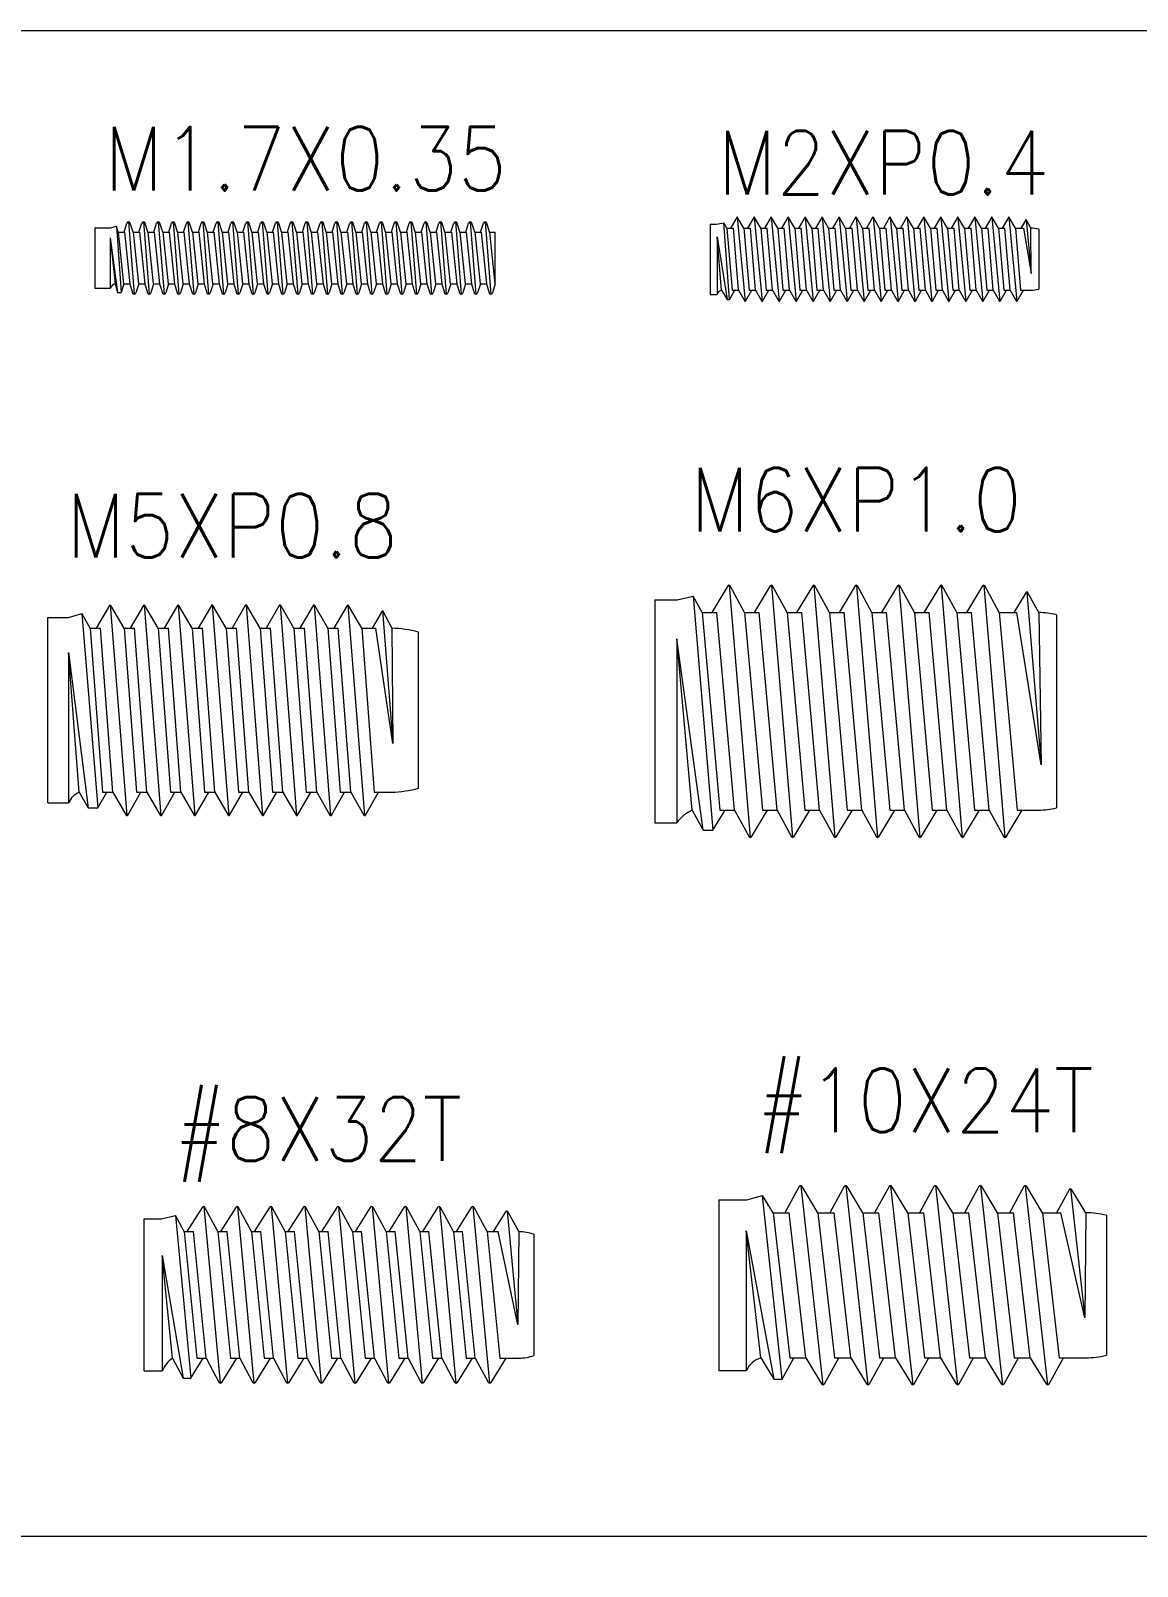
# Model space of a CAD drawing. Header units: millimetres. Extents: x 1190 to 1493, y 468 to 700.
# Drawn here: x 1204.29 to 1230.36, y 582.76 to 618.94 of the extents above; entities that cross this region are included whole.
import ezdxf

# ---------------------------------------------------------------- set-up
doc = ezdxf.new("R2010")
doc.units = ezdxf.units.MM
doc.styles.add('数字', font='txt.shx', dxfattribs={"width": 0.9, "height": 3, "bigfont": 'gbcbig.shx'})

msp = doc.modelspace()

# ---------------------------------------------------------------- linework, layer by layer
at = {"lineweight": 5}
for p, q in [((1205.801, 614.295), (1206.172, 614.295)), ((1205.801, 614.295), (1205.801, 612.875)), ((1206.172, 614.295), (1206.308, 614.336)), ((1206.351, 614.195), (1206.308, 614.336)), ((1206.308, 614.336), (1206.425, 612.776)), ((1206.491, 614.195), (1206.557, 614.409)), ((1206.596, 614.435), (1206.731, 612.735)), ((1206.701, 614.195), (1206.635, 614.409)), ((1206.841, 614.195), (1206.907, 614.409)), ((1206.946, 614.435), (1207.081, 612.735)), ((1207.051, 614.195), (1206.985, 614.409)), ((1207.191, 614.195), (1207.257, 614.409)), ((1207.296, 614.435), (1207.431, 612.735)), ((1207.401, 614.195), (1207.335, 614.409)), ((1207.541, 614.195), (1207.607, 614.409)), ((1207.646, 614.435), (1207.781, 612.735)), ((1207.751, 614.195), (1207.685, 614.409)), ((1207.891, 614.195), (1207.957, 614.409)), ((1207.996, 614.435), (1208.131, 612.735)), ((1208.101, 614.195), (1208.035, 614.409)), ((1208.241, 614.195), (1208.307, 614.409)), ((1208.346, 614.435), (1208.481, 612.735)), ((1208.451, 614.195), (1208.385, 614.409)), ((1208.591, 614.195), (1208.657, 614.409)), ((1208.696, 614.435), (1208.831, 612.735)), ((1208.801, 614.195), (1208.735, 614.409)), ((1208.941, 614.195), (1209.007, 614.409)), ((1209.046, 614.435), (1209.181, 612.735)), ((1209.151, 614.195), (1209.085, 614.409)), ((1209.291, 614.195), (1209.357, 614.409)), ((1209.396, 614.435), (1209.531, 612.735)), ((1209.501, 614.195), (1209.435, 614.409)), ((1209.641, 614.195), (1209.707, 614.409)), ((1209.746, 614.435), (1209.881, 612.735)), ((1209.851, 614.195), (1209.785, 614.409)), ((1209.991, 614.195), (1210.057, 614.409)), ((1210.096, 614.435), (1210.231, 612.735)), ((1210.201, 614.195), (1210.135, 614.409)), ((1210.341, 614.195), (1210.407, 614.409)), ((1210.446, 614.435), (1210.581, 612.735)), ((1210.551, 614.195), (1210.485, 614.409)), ((1210.691, 614.195), (1210.757, 614.409)), ((1210.796, 614.435), (1210.931, 612.735)), ((1210.901, 614.195), (1210.835, 614.409)), ((1211.041, 614.195), (1211.107, 614.409)), ((1211.146, 614.435), (1211.281, 612.735)), ((1211.251, 614.195), (1211.185, 614.409)), ((1211.391, 614.195), (1211.457, 614.409)), ((1211.496, 614.435), (1211.631, 612.735)), ((1211.601, 614.195), (1211.535, 614.409)), ((1211.741, 614.195), (1211.807, 614.409)), ((1211.846, 614.435), (1211.981, 612.735)), ((1211.951, 614.195), (1211.885, 614.409)), ((1212.091, 614.195), (1212.157, 614.409)), ((1212.196, 614.435), (1212.331, 612.735)), ((1212.301, 614.195), (1212.235, 614.409)), ((1212.441, 614.195), (1212.507, 614.409)), ((1212.546, 614.435), (1212.681, 612.735)), ((1212.651, 614.195), (1212.585, 614.409)), ((1212.791, 614.195), (1212.857, 614.409)), ((1212.896, 614.435), (1213.031, 612.735)), ((1213.001, 614.195), (1212.935, 614.409)), ((1213.141, 614.195), (1213.207, 614.409)), ((1213.246, 614.435), (1213.381, 612.735)), ((1213.351, 614.195), (1213.285, 614.409)), ((1213.491, 614.195), (1213.557, 614.409)), ((1213.596, 614.435), (1213.731, 612.735)), ((1213.701, 614.195), (1213.635, 614.409)), ((1213.841, 614.195), (1213.907, 614.409)), ((1213.946, 614.435), (1214.081, 612.735)), ((1214.051, 614.195), (1213.985, 614.409)), ((1214.191, 614.195), (1214.257, 614.409)), ((1214.296, 614.435), (1214.431, 612.735)), ((1214.401, 614.195), (1214.335, 614.409)), ((1214.541, 614.195), (1214.607, 614.409)), ((1214.646, 614.435), (1214.781, 612.735)), ((1214.751, 614.195), (1214.685, 614.409)), ((1214.891, 614.195), (1214.957, 614.409)), ((1214.996, 614.435), (1215.131, 612.735)), ((1215.101, 614.195), (1215.035, 614.409)), ((1206.165, 614.062), (1206.277, 612.975)), ((1206.165, 614.062), (1206.165, 612.875)), ((1206.165, 614.062), (1206.338, 612.776)), ((1206.351, 614.195), (1206.501, 614.195)), ((1206.351, 614.195), (1206.477, 612.975)), ((1206.501, 614.195), (1206.627, 612.975)), ((1206.701, 614.195), (1206.851, 614.195)), ((1206.701, 614.195), (1206.827, 612.975)), ((1206.851, 614.195), (1206.977, 612.975)), ((1207.051, 614.195), (1207.201, 614.195)), ((1207.051, 614.195), (1207.177, 612.975)), ((1207.201, 614.195), (1207.327, 612.975)), ((1207.401, 614.195), (1207.551, 614.195)), ((1207.401, 614.195), (1207.527, 612.975)), ((1207.551, 614.195), (1207.677, 612.975)), ((1207.751, 614.195), (1207.877, 612.975)), ((1207.751, 614.195), (1207.901, 614.195)), ((1207.901, 614.195), (1208.027, 612.975)), ((1208.101, 614.195), (1208.251, 614.195)), ((1208.101, 614.195), (1208.227, 612.975)), ((1208.251, 614.195), (1208.377, 612.975)), ((1208.451, 614.195), (1208.601, 614.195)), ((1208.451, 614.195), (1208.577, 612.975)), ((1208.601, 614.195), (1208.727, 612.975)), ((1208.801, 614.195), (1208.951, 614.195)), ((1208.801, 614.195), (1208.927, 612.975)), ((1208.951, 614.195), (1209.077, 612.975)), ((1209.151, 614.195), (1209.277, 612.975)), ((1209.151, 614.195), (1209.301, 614.195)), ((1209.301, 614.195), (1209.427, 612.975)), ((1209.501, 614.195), (1209.651, 614.195)), ((1209.501, 614.195), (1209.627, 612.975)), ((1209.651, 614.195), (1209.777, 612.975)), ((1209.851, 614.195), (1210.001, 614.195)), ((1209.851, 614.195), (1209.977, 612.975)), ((1210.001, 614.195), (1210.127, 612.975)), ((1210.201, 614.195), (1210.351, 614.195)), ((1210.201, 614.195), (1210.327, 612.975)), ((1210.351, 614.195), (1210.477, 612.975)), ((1210.551, 614.195), (1210.677, 612.975)), ((1210.551, 614.195), (1210.701, 614.195)), ((1210.701, 614.195), (1210.827, 612.975)), ((1210.901, 614.195), (1211.051, 614.195)), ((1210.901, 614.195), (1211.027, 612.975)), ((1211.051, 614.195), (1211.177, 612.975)), ((1211.251, 614.195), (1211.401, 614.195)), ((1211.251, 614.195), (1211.377, 612.975)), ((1211.401, 614.195), (1211.527, 612.975)), ((1211.601, 614.195), (1211.751, 614.195)), ((1211.601, 614.195), (1211.727, 612.975)), ((1211.751, 614.195), (1211.877, 612.975)), ((1211.951, 614.195), (1212.077, 612.975)), ((1211.951, 614.195), (1212.101, 614.195)), ((1212.101, 614.195), (1212.227, 612.975)), ((1212.301, 614.195), (1212.451, 614.195)), ((1212.301, 614.195), (1212.427, 612.975)), ((1212.451, 614.195), (1212.577, 612.975)), ((1212.651, 614.195), (1212.801, 614.195)), ((1212.651, 614.195), (1212.777, 612.975)), ((1212.801, 614.195), (1212.927, 612.975)), ((1213.001, 614.195), (1213.151, 614.195)), ((1213.001, 614.195), (1213.127, 612.975)), ((1213.151, 614.195), (1213.277, 612.975)), ((1213.351, 614.195), (1213.477, 612.975)), ((1213.351, 614.195), (1213.501, 614.195)), ((1213.501, 614.195), (1213.627, 612.975)), ((1213.701, 614.195), (1213.851, 614.195)), ((1213.701, 614.195), (1213.827, 612.975)), ((1213.851, 614.195), (1213.977, 612.975)), ((1214.051, 614.195), (1214.201, 614.195)), ((1214.051, 614.195), (1214.177, 612.975)), ((1214.201, 614.195), (1214.327, 612.975)), ((1214.401, 614.195), (1214.551, 614.195)), ((1214.401, 614.195), (1214.527, 612.975)), ((1214.551, 614.195), (1214.677, 612.975)), ((1214.751, 614.195), (1214.877, 612.975)), ((1214.751, 614.195), (1214.901, 614.195)), ((1214.901, 614.195), (1215.027, 612.975)), ((1215.101, 614.195), (1215.236, 614.195)), ((1215.101, 614.195), (1215.227, 612.975)), ((1205.801, 612.875), (1206.165, 612.875)), ((1206.277, 612.975), (1206.338, 612.776)), ((1206.486, 612.975), (1206.425, 612.776)), ((1206.477, 612.975), (1206.627, 612.975)), ((1206.627, 612.975), (1206.692, 612.761)), ((1206.836, 612.975), (1206.77, 612.761)), ((1206.827, 612.975), (1206.977, 612.975)), ((1206.977, 612.975), (1207.042, 612.761)), ((1207.186, 612.975), (1207.12, 612.761)), ((1207.177, 612.975), (1207.327, 612.975)), ((1207.327, 612.975), (1207.392, 612.761)), ((1207.536, 612.975), (1207.47, 612.761)), ((1207.527, 612.975), (1207.677, 612.975)), ((1207.677, 612.975), (1207.742, 612.761)), ((1207.886, 612.975), (1207.82, 612.761)), ((1207.877, 612.975), (1208.027, 612.975)), ((1208.027, 612.975), (1208.092, 612.761)), ((1208.236, 612.975), (1208.17, 612.761)), ((1208.227, 612.975), (1208.377, 612.975)), ((1208.377, 612.975), (1208.442, 612.761)), ((1208.586, 612.975), (1208.52, 612.761)), ((1208.577, 612.975), (1208.727, 612.975)), ((1208.727, 612.975), (1208.792, 612.761)), ((1208.936, 612.975), (1208.87, 612.761)), ((1208.927, 612.975), (1209.077, 612.975)), ((1209.077, 612.975), (1209.142, 612.761)), ((1209.286, 612.975), (1209.22, 612.761)), ((1209.277, 612.975), (1209.427, 612.975)), ((1209.427, 612.975), (1209.492, 612.761)), ((1209.636, 612.975), (1209.57, 612.761)), ((1209.627, 612.975), (1209.777, 612.975)), ((1209.777, 612.975), (1209.842, 612.761)), ((1209.986, 612.975), (1209.92, 612.761)), ((1209.977, 612.975), (1210.127, 612.975)), ((1210.127, 612.975), (1210.192, 612.761)), ((1210.336, 612.975), (1210.27, 612.761)), ((1210.327, 612.975), (1210.477, 612.975)), ((1210.477, 612.975), (1210.542, 612.761)), ((1210.686, 612.975), (1210.62, 612.761)), ((1210.677, 612.975), (1210.827, 612.975)), ((1210.827, 612.975), (1210.892, 612.761)), ((1211.036, 612.975), (1210.97, 612.761)), ((1211.027, 612.975), (1211.177, 612.975)), ((1211.177, 612.975), (1211.242, 612.761)), ((1211.386, 612.975), (1211.32, 612.761)), ((1211.377, 612.975), (1211.527, 612.975)), ((1211.527, 612.975), (1211.592, 612.761)), ((1211.736, 612.975), (1211.67, 612.761)), ((1211.727, 612.975), (1211.877, 612.975)), ((1211.877, 612.975), (1211.942, 612.761)), ((1212.086, 612.975), (1212.02, 612.761)), ((1212.077, 612.975), (1212.227, 612.975)), ((1212.227, 612.975), (1212.292, 612.761)), ((1212.436, 612.975), (1212.37, 612.761)), ((1212.427, 612.975), (1212.577, 612.975)), ((1212.577, 612.975), (1212.642, 612.761)), ((1212.786, 612.975), (1212.72, 612.761)), ((1212.777, 612.975), (1212.927, 612.975)), ((1212.927, 612.975), (1212.992, 612.761)), ((1213.136, 612.975), (1213.07, 612.761)), ((1213.127, 612.975), (1213.277, 612.975)), ((1213.277, 612.975), (1213.342, 612.761)), ((1213.486, 612.975), (1213.42, 612.761)), ((1213.477, 612.975), (1213.627, 612.975)), ((1213.627, 612.975), (1213.692, 612.761)), ((1213.836, 612.975), (1213.77, 612.761)), ((1213.827, 612.975), (1213.977, 612.975)), ((1213.977, 612.975), (1214.042, 612.761)), ((1214.186, 612.975), (1214.12, 612.761)), ((1214.177, 612.975), (1214.327, 612.975)), ((1214.327, 612.975), (1214.392, 612.761)), ((1214.536, 612.975), (1214.47, 612.761)), ((1214.527, 612.975), (1214.677, 612.975)), ((1214.677, 612.975), (1214.742, 612.761)), ((1214.886, 612.975), (1214.82, 612.761)), ((1214.877, 612.975), (1215.027, 612.975)), ((1215.027, 612.975), (1215.092, 612.761)), ((1215.236, 612.975), (1215.17, 612.761)), ((1215.227, 612.975), (1215.236, 612.975)), ((1206.338, 612.776), (1206.425, 612.776)), ((1189.813, 583.473), (1282.007, 583.473))]:
    msp.add_line(p, q, dxfattribs=at)
at = {"lineweight": 5, "ltscale": 0.5}
for p, q in [((1220.298, 614.386), (1220.437, 614.386)), ((1220.298, 614.386), (1220.298, 612.726)), ((1220.437, 614.386), (1220.618, 614.414)), ((1220.755, 612.608), (1220.618, 614.414)), ((1220.691, 614.286), (1220.846, 614.286)), ((1220.691, 614.286), (1220.815, 612.826)), ((1220.97, 612.826), (1220.846, 614.286)), ((1220.937, 614.546), (1221.125, 612.567)), ((1221.091, 614.286), (1221.246, 614.286)), ((1221.091, 614.286), (1221.215, 612.826)), ((1221.37, 612.826), (1221.246, 614.286)), ((1221.337, 614.546), (1221.525, 612.567)), ((1221.491, 614.286), (1221.646, 614.286)), ((1221.491, 614.286), (1221.615, 612.826)), ((1221.77, 612.826), (1221.646, 614.286)), ((1221.737, 614.546), (1221.925, 612.567)), ((1221.891, 614.286), (1222.015, 612.826)), ((1221.891, 614.286), (1222.046, 614.286)), ((1222.17, 612.826), (1222.046, 614.286)), ((1222.137, 614.546), (1222.325, 612.567)), ((1222.291, 614.286), (1222.446, 614.286)), ((1222.291, 614.286), (1222.415, 612.826)), ((1222.57, 612.826), (1222.446, 614.286)), ((1222.537, 614.546), (1222.725, 612.567)), ((1222.691, 614.286), (1222.846, 614.286)), ((1222.691, 614.286), (1222.815, 612.826)), ((1222.97, 612.826), (1222.846, 614.286)), ((1222.937, 614.546), (1223.125, 612.567)), ((1223.091, 614.286), (1223.215, 612.826)), ((1223.091, 614.286), (1223.246, 614.286)), ((1223.37, 612.826), (1223.246, 614.286)), ((1223.337, 614.546), (1223.525, 612.567)), ((1223.491, 614.286), (1223.646, 614.286)), ((1223.491, 614.286), (1223.615, 612.826)), ((1223.77, 612.826), (1223.646, 614.286)), ((1223.737, 614.546), (1223.925, 612.567)), ((1223.891, 614.286), (1224.046, 614.286)), ((1223.891, 614.286), (1224.015, 612.826)), ((1224.17, 612.826), (1224.046, 614.286)), ((1224.137, 614.546), (1224.325, 612.567)), ((1224.291, 614.286), (1224.415, 612.826)), ((1224.291, 614.286), (1224.446, 614.286)), ((1224.57, 612.826), (1224.446, 614.286)), ((1224.537, 614.546), (1224.725, 612.567)), ((1224.691, 614.286), (1224.846, 614.286)), ((1224.691, 614.286), (1224.815, 612.826)), ((1224.97, 612.826), (1224.846, 614.286)), ((1224.937, 614.546), (1225.125, 612.567)), ((1225.091, 614.286), (1225.246, 614.286)), ((1225.091, 614.286), (1225.215, 612.826)), ((1225.37, 612.826), (1225.246, 614.286)), ((1225.337, 614.546), (1225.525, 612.567)), ((1225.491, 614.286), (1225.615, 612.826)), ((1225.491, 614.286), (1225.646, 614.286)), ((1225.77, 612.826), (1225.646, 614.286)), ((1225.737, 614.546), (1225.925, 612.567)), ((1225.891, 614.286), (1226.046, 614.286)), ((1225.891, 614.286), (1226.015, 612.826)), ((1226.17, 612.826), (1226.046, 614.286)), ((1226.137, 614.546), (1226.325, 612.567)), ((1226.291, 614.286), (1226.415, 612.826)), ((1226.291, 614.286), (1226.446, 614.286)), ((1226.57, 612.826), (1226.446, 614.286)), ((1226.537, 614.546), (1226.725, 612.567)), ((1226.691, 614.286), (1226.846, 614.286)), ((1226.691, 614.286), (1226.815, 612.826)), ((1226.97, 612.826), (1226.846, 614.286)), ((1226.937, 614.546), (1227.125, 612.567)), ((1227.091, 614.286), (1227.215, 612.826)), ((1227.091, 614.286), (1227.246, 614.286)), ((1227.37, 612.826), (1227.246, 614.286)), ((1227.337, 614.546), (1227.525, 612.567)), ((1227.491, 614.286), (1227.678, 614.286)), ((1227.491, 614.286), (1227.615, 612.826)), ((1227.742, 614.494), (1227.623, 614.286)), ((1227.678, 614.286), (1227.862, 613.223)), ((1227.742, 614.494), (1227.862, 613.223)), ((1227.853, 614.286), (1227.742, 614.494)), ((1227.862, 613.223), (1227.853, 614.286)), ((1215.236, 612.975), (1215.236, 614.195)), ((1220.57, 612.826), (1220.463, 614.081)), ((1220.463, 614.081), (1220.463, 612.726)), ((1220.463, 614.081), (1220.696, 612.608)), ((1228.046, 614.263), (1228.046, 612.85)), ((1220.298, 612.726), (1220.463, 612.726)), ((1220.696, 612.608), (1220.755, 612.608)), ((1220.815, 612.826), (1220.97, 612.826)), ((1221.215, 612.826), (1221.37, 612.826)), ((1221.615, 612.826), (1221.77, 612.826)), ((1222.015, 612.826), (1222.17, 612.826)), ((1222.415, 612.826), (1222.57, 612.826)), ((1222.815, 612.826), (1222.97, 612.826)), ((1223.215, 612.826), (1223.37, 612.826)), ((1223.615, 612.826), (1223.77, 612.826)), ((1224.015, 612.826), (1224.17, 612.826)), ((1224.415, 612.826), (1224.57, 612.826)), ((1224.815, 612.826), (1224.97, 612.826)), ((1225.215, 612.826), (1225.37, 612.826)), ((1225.615, 612.826), (1225.77, 612.826)), ((1226.015, 612.826), (1226.17, 612.826)), ((1226.415, 612.826), (1226.57, 612.826)), ((1226.815, 612.826), (1226.97, 612.826)), ((1227.215, 612.826), (1227.37, 612.826)), ((1227.615, 612.826), (1227.853, 612.826)), ((1219.518, 605.535), (1219.901, 605.617)), ((1219.901, 605.617), (1220.364, 600.105)), ((1220.745, 605.875), (1221.24, 599.936)), ((1221.745, 605.875), (1222.24, 599.936)), ((1222.745, 605.875), (1223.24, 599.936)), ((1223.745, 605.875), (1224.24, 599.936)), ((1224.745, 605.875), (1225.24, 599.936)), ((1225.745, 605.875), (1226.24, 599.936)), ((1226.745, 605.875), (1227.24, 599.936)), ((1227.758, 605.714), (1228.098, 601.641)), ((1206.165, 605.412), (1206.555, 600.453)), ((1206.965, 605.412), (1207.355, 600.453)), ((1207.765, 605.412), (1208.155, 600.453)), ((1208.565, 605.412), (1208.955, 600.453)), ((1209.365, 605.412), (1209.755, 600.453)), ((1210.165, 605.412), (1210.555, 600.453)), ((1210.965, 605.412), (1211.355, 600.453)), ((1211.765, 605.412), (1212.155, 600.453)), ((1212.576, 605.277), (1212.338, 604.862)), ((1212.576, 605.277), (1212.822, 602.15)), ((1212.576, 605.277), (1212.799, 604.862)), ((1218.992, 605.535), (1219.518, 605.535)), ((1218.992, 605.535), (1218.992, 600.275)), ((1204.696, 605.112), (1205.179, 605.112)), ((1204.696, 600.752), (1204.696, 605.112)), ((1205.179, 605.112), (1205.492, 605.21)), ((1205.492, 605.21), (1205.874, 600.633)), ((1220.11, 605.235), (1220.456, 605.235)), ((1220.11, 605.235), (1220.529, 600.575)), ((1220.875, 600.575), (1220.456, 605.235)), ((1221.11, 605.235), (1221.456, 605.235)), ((1221.11, 605.235), (1221.529, 600.575)), ((1221.875, 600.575), (1221.456, 605.235)), ((1222.11, 605.235), (1222.456, 605.235)), ((1222.11, 605.235), (1222.529, 600.575)), ((1222.875, 600.575), (1222.456, 605.235)), ((1223.11, 605.235), (1223.529, 600.575)), ((1223.11, 605.235), (1223.456, 605.235)), ((1223.875, 600.575), (1223.456, 605.235)), ((1224.11, 605.235), (1224.456, 605.235)), ((1224.11, 605.235), (1224.529, 600.575)), ((1224.875, 600.575), (1224.456, 605.235)), ((1225.11, 605.235), (1225.456, 605.235)), ((1225.11, 605.235), (1225.529, 600.575)), ((1225.875, 600.575), (1225.456, 605.235)), ((1226.11, 605.235), (1226.529, 600.575)), ((1226.11, 605.235), (1226.456, 605.235)), ((1226.875, 600.575), (1226.456, 605.235)), ((1227.11, 605.235), (1227.528, 605.235)), ((1227.11, 605.235), (1227.529, 600.575)), ((1228.098, 601.641), (1227.528, 605.235)), ((1228.041, 605.235), (1228.098, 601.641)), ((1228.456, 605.182), (1228.456, 600.629)), ((1205.693, 604.862), (1205.938, 604.862)), ((1205.693, 604.862), (1205.984, 601.002)), ((1206.229, 601.002), (1205.938, 604.862)), ((1206.493, 604.862), (1206.738, 604.862)), ((1206.493, 604.862), (1206.784, 601.002)), ((1207.029, 601.002), (1206.738, 604.862)), ((1207.293, 604.862), (1207.538, 604.862)), ((1207.293, 604.862), (1207.584, 601.002)), ((1207.829, 601.002), (1207.538, 604.862)), ((1208.093, 604.862), (1208.384, 601.002)), ((1208.093, 604.862), (1208.338, 604.862)), ((1208.629, 601.002), (1208.338, 604.862)), ((1208.893, 604.862), (1209.138, 604.862)), ((1208.893, 604.862), (1209.184, 601.002)), ((1209.429, 601.002), (1209.138, 604.862)), ((1209.693, 604.862), (1209.938, 604.862)), ((1209.693, 604.862), (1209.984, 601.002)), ((1210.229, 601.002), (1209.938, 604.862)), ((1210.493, 604.862), (1210.784, 601.002)), ((1210.493, 604.862), (1210.738, 604.862)), ((1211.029, 601.002), (1210.738, 604.862)), ((1211.293, 604.862), (1211.538, 604.862)), ((1211.293, 604.862), (1211.584, 601.002)), ((1211.829, 601.002), (1211.538, 604.862)), ((1212.093, 604.862), (1212.418, 604.862)), ((1212.093, 604.862), (1212.384, 601.002)), ((1212.822, 602.15), (1212.418, 604.862)), ((1212.799, 604.862), (1212.822, 602.15)), ((1213.429, 601.095), (1213.429, 604.77)), ((1219.875, 600.575), (1219.511, 604.617)), ((1219.511, 604.617), (1219.511, 600.275)), ((1220.133, 600.105), (1219.511, 604.617)), ((1205.429, 601.002), (1205.181, 604.294)), ((1205.181, 604.294), (1205.181, 600.752)), ((1205.181, 604.294), (1205.642, 600.633)), ((1205.984, 601.002), (1206.229, 601.002)), ((1206.784, 601.002), (1207.029, 601.002)), ((1207.584, 601.002), (1207.829, 601.002)), ((1208.384, 601.002), (1208.629, 601.002)), ((1209.184, 601.002), (1209.429, 601.002)), ((1209.984, 601.002), (1210.229, 601.002)), ((1210.784, 601.002), (1211.029, 601.002)), ((1211.584, 601.002), (1211.829, 601.002)), ((1212.384, 601.002), (1212.799, 601.002)), ((1204.696, 600.752), (1205.181, 600.752)), ((1205.642, 600.633), (1205.874, 600.633)), ((1220.529, 600.575), (1220.875, 600.575)), ((1221.529, 600.575), (1221.875, 600.575)), ((1222.529, 600.575), (1222.875, 600.575)), ((1223.529, 600.575), (1223.875, 600.575)), ((1224.529, 600.575), (1224.875, 600.575)), ((1225.529, 600.575), (1225.875, 600.575)), ((1226.529, 600.575), (1226.875, 600.575)), ((1227.529, 600.575), (1228.041, 600.575)), ((1218.992, 600.275), (1219.511, 600.275)), ((1220.133, 600.105), (1220.364, 600.105)), ((1221.166, 591.393), (1221.534, 591.502)), ((1221.997, 587.171), (1221.534, 591.502)), ((1222.435, 591.728), (1222.956, 587.038)), ((1223.493, 591.728), (1224.014, 587.038)), ((1224.551, 591.728), (1225.072, 587.038)), ((1225.609, 591.728), (1226.13, 587.038)), ((1226.667, 591.728), (1227.188, 587.038)), ((1227.725, 591.728), (1228.246, 587.038)), ((1228.792, 591.652), (1229.129, 588.617)), ((1208.367, 591.236), (1208.755, 587.077)), ((1209.16, 591.236), (1209.548, 587.077)), ((1209.953, 591.236), (1210.341, 587.077)), ((1210.746, 591.236), (1211.134, 587.077)), ((1211.539, 591.236), (1211.927, 587.077)), ((1212.332, 591.236), (1212.72, 587.077)), ((1213.125, 591.236), (1213.513, 587.077)), ((1213.918, 591.236), (1214.306, 587.077)), ((1214.711, 591.236), (1215.099, 587.077)), ((1215.514, 591.131), (1215.764, 588.448)), ((1220.506, 591.393), (1221.166, 591.393)), ((1220.506, 591.393), (1220.506, 587.373)), ((1206.964, 590.947), (1207.365, 590.947)), ((1206.964, 587.367), (1206.964, 590.947)), ((1207.365, 590.947), (1207.703, 591.029)), ((1207.703, 591.029), (1208.065, 587.196)), ((1221.781, 591.093), (1222.159, 591.093)), ((1221.781, 591.093), (1222.174, 587.673)), ((1222.552, 587.673), (1222.159, 591.093)), ((1222.839, 591.093), (1223.217, 591.093)), ((1222.839, 591.093), (1223.232, 587.673)), ((1223.61, 587.673), (1223.217, 591.093)), ((1223.897, 591.093), (1224.275, 591.093)), ((1223.897, 591.093), (1224.29, 587.673)), ((1224.668, 587.673), (1224.275, 591.093)), ((1224.955, 591.093), (1225.348, 587.673)), ((1224.955, 591.093), (1225.333, 591.093)), ((1225.726, 587.673), (1225.333, 591.093)), ((1226.013, 591.093), (1226.391, 591.093)), ((1226.013, 591.093), (1226.406, 587.673)), ((1226.784, 587.673), (1226.391, 591.093)), ((1227.071, 591.093), (1227.464, 587.673)), ((1227.071, 591.093), (1227.449, 591.093)), ((1227.842, 587.673), (1227.449, 591.093)), ((1228.129, 591.093), (1228.559, 591.093)), ((1228.129, 591.093), (1228.522, 587.673)), ((1229.129, 588.617), (1228.559, 591.093)), ((1229.149, 591.093), (1229.129, 588.617)), ((1229.634, 591.033), (1229.634, 587.734)), ((1207.908, 590.647), (1208.123, 590.647)), ((1207.908, 590.647), (1208.206, 587.667)), ((1208.422, 587.667), (1208.123, 590.647)), ((1208.701, 590.647), (1208.916, 590.647)), ((1208.701, 590.647), (1208.999, 587.667)), ((1209.215, 587.667), (1208.916, 590.647)), ((1209.494, 590.647), (1209.709, 590.647)), ((1209.494, 590.647), (1209.792, 587.667)), ((1210.008, 587.667), (1209.709, 590.647)), ((1210.287, 590.647), (1210.585, 587.667)), ((1210.287, 590.647), (1210.502, 590.647)), ((1210.801, 587.667), (1210.502, 590.647)), ((1211.08, 590.647), (1211.295, 590.647)), ((1211.08, 590.647), (1211.378, 587.667)), ((1211.594, 587.667), (1211.295, 590.647)), ((1211.873, 590.647), (1212.088, 590.647)), ((1211.873, 590.647), (1212.171, 587.667)), ((1212.387, 587.667), (1212.088, 590.647)), ((1212.666, 590.647), (1212.964, 587.667)), ((1212.666, 590.647), (1212.881, 590.647)), ((1213.18, 587.667), (1212.881, 590.647)), ((1213.459, 590.647), (1213.674, 590.647)), ((1213.459, 590.647), (1213.757, 587.667)), ((1213.973, 587.667), (1213.674, 590.647)), ((1214.252, 590.647), (1214.467, 590.647)), ((1214.252, 590.647), (1214.55, 587.667)), ((1214.766, 587.667), (1214.467, 590.647)), ((1215.045, 590.647), (1215.343, 587.667)), ((1215.045, 590.647), (1215.306, 590.647)), ((1215.764, 588.448), (1215.306, 590.647)), ((1215.791, 590.647), (1215.764, 588.448)), ((1216.147, 590.586), (1216.147, 587.728)), ((1221.494, 587.673), (1221.151, 590.664)), ((1221.151, 590.664), (1221.151, 587.373)), ((1221.151, 590.664), (1221.798, 587.171)), ((1207.629, 587.667), (1207.386, 590.088)), ((1207.386, 590.088), (1207.386, 587.367)), ((1207.386, 590.088), (1207.881, 587.196)), ((1208.206, 587.667), (1208.422, 587.667)), ((1208.999, 587.667), (1209.215, 587.667)), ((1209.792, 587.667), (1210.008, 587.667)), ((1210.585, 587.667), (1210.801, 587.667)), ((1211.378, 587.667), (1211.594, 587.667)), ((1212.171, 587.667), (1212.387, 587.667)), ((1212.964, 587.667), (1213.18, 587.667)), ((1213.757, 587.667), (1213.973, 587.667)), ((1214.55, 587.667), (1214.766, 587.667)), ((1215.343, 587.667), (1215.791, 587.667)), ((1222.174, 587.673), (1222.552, 587.673)), ((1223.232, 587.673), (1223.61, 587.673)), ((1224.29, 587.673), (1224.668, 587.673)), ((1225.348, 587.673), (1225.726, 587.673)), ((1226.406, 587.673), (1226.784, 587.673)), ((1227.464, 587.673), (1227.842, 587.673)), ((1228.522, 587.673), (1229.149, 587.673)), ((1206.964, 587.367), (1207.386, 587.367)), ((1207.881, 587.196), (1208.065, 587.196)), ((1220.506, 587.373), (1221.151, 587.373)), ((1221.798, 587.171), (1221.997, 587.171))]:
    msp.add_line(p, q, dxfattribs=at)
at = {"lineweight": 5}
msp.add_lwpolyline([(1189.813, 548.005), (1282.007, 548.005), (1282.007, 618.94), (1189.813, 618.94)], close=True, dxfattribs=at)
at = {"lineweight": 5, "ltscale": 0.5}
for points in [[(1220.691, 614.286), (1220.618, 614.414)], [(1220.57, 612.826), (1220.696, 612.608)], [(1220.755, 612.608), (1220.882, 612.826)], [(1220.11, 605.235), (1219.901, 605.617)], [(1205.693, 604.862), (1205.492, 605.21)], [(1205.429, 601.002), (1205.642, 600.633)], [(1205.874, 600.633), (1206.087, 601.002)], [(1219.875, 600.575), (1220.133, 600.105)], [(1220.364, 600.105), (1220.649, 600.575)], [(1221.781, 591.093), (1221.534, 591.502)], [(1207.908, 590.647), (1207.703, 591.029)], [(1207.629, 587.667), (1207.881, 587.196)], [(1208.065, 587.196), (1208.357, 587.667)], [(1221.494, 587.673), (1221.798, 587.171)], [(1221.997, 587.171), (1222.274, 587.673)]]:
    msp.add_lwpolyline(points, dxfattribs=at)
for points in [[(1221.091, 614.286), (1220.944, 614.541, 0.57735), (1220.927, 614.541), (1220.78, 614.286)], [(1221.491, 614.286), (1221.344, 614.541, 0.57735), (1221.327, 614.541), (1221.18, 614.286)], [(1221.891, 614.286), (1221.744, 614.541, 0.57735), (1221.727, 614.541), (1221.58, 614.286)], [(1222.291, 614.286), (1222.144, 614.541, 0.57735), (1222.127, 614.541), (1221.98, 614.286)], [(1222.691, 614.286), (1222.544, 614.541, 0.57735), (1222.527, 614.541), (1222.38, 614.286)], [(1223.091, 614.286), (1222.944, 614.541, 0.57735), (1222.927, 614.541), (1222.78, 614.286)], [(1223.491, 614.286), (1223.344, 614.541, 0.57735), (1223.327, 614.541), (1223.18, 614.286)], [(1223.891, 614.286), (1223.744, 614.541, 0.57735), (1223.727, 614.541), (1223.58, 614.286)], [(1224.291, 614.286), (1224.144, 614.541, 0.57735), (1224.127, 614.541), (1223.98, 614.286)], [(1224.691, 614.286), (1224.544, 614.541, 0.57735), (1224.527, 614.541), (1224.38, 614.286)], [(1225.091, 614.286), (1224.944, 614.541, 0.57735), (1224.927, 614.541), (1224.78, 614.286)], [(1225.491, 614.286), (1225.344, 614.541, 0.57735), (1225.327, 614.541), (1225.18, 614.286)], [(1225.891, 614.286), (1225.744, 614.541, 0.57735), (1225.727, 614.541), (1225.58, 614.286)], [(1226.291, 614.286), (1226.144, 614.541, 0.57735), (1226.127, 614.541), (1225.98, 614.286)], [(1226.691, 614.286), (1226.544, 614.541, 0.57735), (1226.527, 614.541), (1226.38, 614.286)], [(1227.091, 614.286), (1226.944, 614.541, 0.57735), (1226.927, 614.541), (1226.78, 614.286)], [(1227.491, 614.286), (1227.344, 614.541, 0.57735), (1227.327, 614.541), (1227.18, 614.286)], [(1220.97, 612.826), (1221.117, 612.571, 0.57735), (1221.134, 612.571), (1221.282, 612.826)], [(1221.37, 612.826), (1221.517, 612.571, 0.57735), (1221.534, 612.571), (1221.682, 612.826)], [(1221.77, 612.826), (1221.917, 612.571, 0.57735), (1221.934, 612.571), (1222.082, 612.826)], [(1222.17, 612.826), (1222.317, 612.571, 0.57735), (1222.334, 612.571), (1222.482, 612.826)], [(1222.57, 612.826), (1222.717, 612.571, 0.57735), (1222.734, 612.571), (1222.882, 612.826)], [(1222.97, 612.826), (1223.117, 612.571, 0.57735), (1223.134, 612.571), (1223.282, 612.826)], [(1223.37, 612.826), (1223.517, 612.571, 0.57735), (1223.534, 612.571), (1223.682, 612.826)], [(1223.77, 612.826), (1223.917, 612.571, 0.57735), (1223.934, 612.571), (1224.082, 612.826)], [(1224.17, 612.826), (1224.317, 612.571, 0.57735), (1224.334, 612.571), (1224.482, 612.826)], [(1224.57, 612.826), (1224.717, 612.571, 0.57735), (1224.734, 612.571), (1224.882, 612.826)], [(1224.97, 612.826), (1225.117, 612.571, 0.57735), (1225.134, 612.571), (1225.282, 612.826)], [(1225.37, 612.826), (1225.517, 612.571, 0.57735), (1225.534, 612.571), (1225.682, 612.826)], [(1225.77, 612.826), (1225.917, 612.571, 0.57735), (1225.934, 612.571), (1226.082, 612.826)], [(1226.17, 612.826), (1226.317, 612.571, 0.57735), (1226.334, 612.571), (1226.482, 612.826)], [(1226.57, 612.826), (1226.717, 612.571, 0.57735), (1226.734, 612.571), (1226.882, 612.826)], [(1226.97, 612.826), (1227.117, 612.571, 0.57735), (1227.134, 612.571), (1227.282, 612.826)], [(1227.37, 612.826), (1227.517, 612.571, 0.57735), (1227.534, 612.571), (1227.682, 612.826)], [(1221.11, 605.235), (1220.768, 605.86, 0.57735), (1220.716, 605.861), (1220.336, 605.235)], [(1222.11, 605.235), (1221.768, 605.86, 0.57735), (1221.716, 605.861), (1221.336, 605.235)], [(1223.11, 605.235), (1222.768, 605.86, 0.57735), (1222.716, 605.861), (1222.336, 605.235)], [(1224.11, 605.235), (1223.768, 605.86, 0.57735), (1223.716, 605.861), (1223.336, 605.235)], [(1225.11, 605.235), (1224.768, 605.86, 0.57735), (1224.716, 605.861), (1224.336, 605.235)], [(1226.11, 605.235), (1225.768, 605.86, 0.57735), (1225.716, 605.861), (1225.336, 605.235)], [(1227.11, 605.235), (1226.768, 605.86, 0.57735), (1226.716, 605.861), (1226.336, 605.235)], [(1228.041, 605.235), (1227.787, 605.698, 0.57735), (1227.735, 605.7), (1227.453, 605.235)], [(1206.493, 604.862), (1206.181, 605.402, 0.57735), (1206.146, 605.402), (1205.835, 604.862)], [(1207.293, 604.862), (1206.981, 605.402, 0.57735), (1206.946, 605.402), (1206.635, 604.862)], [(1208.093, 604.862), (1207.781, 605.402, 0.57735), (1207.746, 605.402), (1207.435, 604.862)], [(1208.893, 604.862), (1208.581, 605.402, 0.57735), (1208.546, 605.402), (1208.235, 604.862)], [(1209.693, 604.862), (1209.381, 605.402, 0.57735), (1209.346, 605.402), (1209.035, 604.862)], [(1210.493, 604.862), (1210.181, 605.402, 0.57735), (1210.146, 605.402), (1209.835, 604.862)], [(1211.293, 604.862), (1210.981, 605.402, 0.57735), (1210.946, 605.402), (1210.635, 604.862)], [(1212.093, 604.862), (1211.781, 605.402, 0.57735), (1211.746, 605.402), (1211.435, 604.862)], [(1206.229, 601.002), (1206.541, 600.462, 0.57735), (1206.576, 600.462), (1206.887, 601.002)], [(1207.029, 601.002), (1207.341, 600.462, 0.57735), (1207.376, 600.462), (1207.687, 601.002)], [(1207.829, 601.002), (1208.141, 600.462, 0.57735), (1208.176, 600.462), (1208.487, 601.002)], [(1208.629, 601.002), (1208.941, 600.462, 0.57735), (1208.976, 600.462), (1209.287, 601.002)], [(1209.429, 601.002), (1209.741, 600.462, 0.57735), (1209.776, 600.462), (1210.087, 601.002)], [(1210.229, 601.002), (1210.541, 600.462, 0.57735), (1210.576, 600.462), (1210.887, 601.002)], [(1211.029, 601.002), (1211.341, 600.462, 0.57735), (1211.376, 600.462), (1211.687, 601.002)], [(1211.829, 601.002), (1212.141, 600.462, 0.57735), (1212.176, 600.462), (1212.487, 601.002)], [(1220.875, 600.575), (1221.218, 599.951, 0.57735), (1221.27, 599.95), (1221.649, 600.575)], [(1221.875, 600.575), (1222.218, 599.951, 0.57735), (1222.27, 599.95), (1222.649, 600.575)], [(1222.875, 600.575), (1223.218, 599.951, 0.57735), (1223.27, 599.95), (1223.649, 600.575)], [(1223.875, 600.575), (1224.218, 599.951, 0.57735), (1224.27, 599.95), (1224.649, 600.575)], [(1224.875, 600.575), (1225.218, 599.951, 0.57735), (1225.27, 599.95), (1225.649, 600.575)], [(1225.875, 600.575), (1226.218, 599.951, 0.57735), (1226.27, 599.95), (1226.649, 600.575)], [(1226.875, 600.575), (1227.218, 599.951, 0.57735), (1227.27, 599.95), (1227.649, 600.575)], [(1222.839, 591.093), (1222.467, 591.709, 0.57735), (1222.398, 591.708), (1222.059, 591.093)], [(1223.897, 591.093), (1223.525, 591.709, 0.57735), (1223.456, 591.708), (1223.117, 591.093)], [(1224.955, 591.093), (1224.583, 591.709, 0.57735), (1224.514, 591.708), (1224.175, 591.093)], [(1226.013, 591.093), (1225.641, 591.709, 0.57735), (1225.572, 591.708), (1225.233, 591.093)], [(1227.071, 591.093), (1226.699, 591.709, 0.57735), (1226.63, 591.708), (1226.291, 591.093)], [(1228.129, 591.093), (1227.757, 591.709, 0.57735), (1227.688, 591.708), (1227.349, 591.093)], [(1229.149, 591.093), (1228.823, 591.633, 0.57735), (1228.754, 591.632), (1228.457, 591.093)], [(1208.701, 590.647), (1208.396, 591.216, 0.57735), (1208.327, 591.218), (1207.972, 590.647)], [(1209.494, 590.647), (1209.189, 591.216, 0.57735), (1209.12, 591.218), (1208.765, 590.647)], [(1210.287, 590.647), (1209.982, 591.216, 0.57735), (1209.913, 591.218), (1209.558, 590.647)], [(1211.08, 590.647), (1210.775, 591.216, 0.57735), (1210.706, 591.218), (1210.351, 590.647)], [(1211.873, 590.647), (1211.568, 591.216, 0.57735), (1211.499, 591.218), (1211.144, 590.647)], [(1212.666, 590.647), (1212.361, 591.216, 0.57735), (1212.292, 591.218), (1211.937, 590.647)], [(1213.459, 590.647), (1213.154, 591.216, 0.57735), (1213.085, 591.218), (1212.73, 590.647)], [(1214.252, 590.647), (1213.947, 591.216, 0.57735), (1213.878, 591.218), (1213.523, 590.647)], [(1215.045, 590.647), (1214.74, 591.216, 0.57735), (1214.671, 591.218), (1214.316, 590.647)], [(1215.791, 590.647), (1215.543, 591.11, 0.57735), (1215.474, 591.112), (1215.185, 590.647)], [(1208.422, 587.667), (1208.726, 587.098, 0.57735), (1208.796, 587.096), (1209.15, 587.667)], [(1209.215, 587.667), (1209.519, 587.098, 0.57735), (1209.589, 587.096), (1209.943, 587.667)], [(1210.008, 587.667), (1210.312, 587.098, 0.57735), (1210.382, 587.096), (1210.736, 587.667)], [(1210.801, 587.667), (1211.105, 587.098, 0.57735), (1211.175, 587.096), (1211.529, 587.667)], [(1211.594, 587.667), (1211.898, 587.098, 0.57735), (1211.968, 587.096), (1212.322, 587.667)], [(1212.387, 587.667), (1212.691, 587.098, 0.57735), (1212.761, 587.096), (1213.115, 587.667)], [(1213.18, 587.667), (1213.484, 587.098, 0.57735), (1213.554, 587.096), (1213.908, 587.667)], [(1213.973, 587.667), (1214.277, 587.098, 0.57735), (1214.347, 587.096), (1214.701, 587.667)], [(1214.766, 587.667), (1215.07, 587.098, 0.57735), (1215.14, 587.096), (1215.494, 587.667)], [(1222.552, 587.673), (1222.924, 587.058, 0.57735), (1222.993, 587.059), (1223.332, 587.673)], [(1223.61, 587.673), (1223.982, 587.058, 0.57735), (1224.051, 587.059), (1224.39, 587.673)], [(1224.668, 587.673), (1225.04, 587.058, 0.57735), (1225.109, 587.059), (1225.448, 587.673)], [(1225.726, 587.673), (1226.098, 587.058, 0.57735), (1226.167, 587.059), (1226.506, 587.673)], [(1226.784, 587.673), (1227.156, 587.058, 0.57735), (1227.225, 587.059), (1227.564, 587.673)], [(1227.842, 587.673), (1228.214, 587.058, 0.57735), (1228.283, 587.059), (1228.622, 587.673)]]:
    msp.add_lwpolyline(points, format="xyb", dxfattribs=at)
at = {"lineweight": 5}
for centre, start, end in [((1206.596, 614.393), 23.2651, 156.7349), ((1206.946, 614.393), 23.2651, 156.7349), ((1207.296, 614.393), 23.2651, 156.7349), ((1207.646, 614.393), 23.2651, 156.7349), ((1207.996, 614.393), 23.2651, 156.7349), ((1208.346, 614.393), 23.2651, 156.7349), ((1208.696, 614.393), 23.2651, 156.7349), ((1209.046, 614.393), 23.2651, 156.7349), ((1209.396, 614.393), 23.2651, 156.7349), ((1209.746, 614.393), 23.2651, 156.7349), ((1210.096, 614.393), 23.2651, 156.7349), ((1210.446, 614.393), 23.2651, 156.7349), ((1210.796, 614.393), 23.2651, 156.7349), ((1211.146, 614.393), 23.2651, 156.7349), ((1211.496, 614.393), 23.2651, 156.7349), ((1211.846, 614.393), 23.2651, 156.7349), ((1212.196, 614.393), 23.2651, 156.7349), ((1212.546, 614.393), 23.2651, 156.7349), ((1212.896, 614.393), 23.2651, 156.7349), ((1213.246, 614.393), 23.2651, 156.7349), ((1213.596, 614.393), 23.2651, 156.7349), ((1213.946, 614.393), 23.2651, 156.7349), ((1214.296, 614.393), 23.2651, 156.7349), ((1214.646, 614.393), 23.2651, 156.7349), ((1214.996, 614.393), 23.2651, 156.7349), ((1206.731, 612.777), 203.2651, 336.7349), ((1207.081, 612.777), 203.2651, 336.7349), ((1207.431, 612.777), 203.2651, 336.7349), ((1207.781, 612.777), 203.2651, 336.7349), ((1208.131, 612.777), 203.2651, 336.7349), ((1208.481, 612.777), 203.2651, 336.7349), ((1208.831, 612.777), 203.2651, 336.7349), ((1209.181, 612.777), 203.2651, 336.7349), ((1209.531, 612.777), 203.2651, 336.7349), ((1209.881, 612.777), 203.2651, 336.7349), ((1210.231, 612.777), 203.2651, 336.7349), ((1210.581, 612.777), 203.2651, 336.7349), ((1210.931, 612.777), 203.2651, 336.7349), ((1211.281, 612.777), 203.2651, 336.7349), ((1211.631, 612.777), 203.2651, 336.7349), ((1211.981, 612.777), 203.2651, 336.7349), ((1212.331, 612.777), 203.2651, 336.7349), ((1212.681, 612.777), 203.2651, 336.7349), ((1213.031, 612.777), 203.2651, 336.7349), ((1213.381, 612.777), 203.2651, 336.7349), ((1213.731, 612.777), 203.2651, 336.7349), ((1214.081, 612.777), 203.2651, 336.7349), ((1214.431, 612.777), 203.2651, 336.7349), ((1214.781, 612.777), 203.2651, 336.7349), ((1215.131, 612.777), 203.2651, 336.7349)]:
    msp.add_arc(centre, 0.0424, start, end, dxfattribs=at)
at = {"lineweight": 5, "ltscale": 0.5}
for centre, radius, start, end in [((1227.851, 613.484), 0.803, 75.9721, 89.8915), ((1206.313, 612.821), 0.158, 103.4984, 160.0476), ((1227.851, 613.629), 0.803, 270.1085, 284.0279), ((1220.589, 612.699), 0.129, 98.5856, 167.8005), ((1227.924, 602.69), 2.548, 77.9496, 87.3594), ((1212.74, 602.267), 2.597, 74.6138, 88.7112), ((1205.666, 600.518), 0.539, 116.0985, 154.2456), ((1212.74, 603.598), 2.597, 271.2888, 285.3862), ((1220.251, 599.749), 0.908, 114.4456, 144.5586), ((1227.924, 603.12), 2.548, 272.6406, 282.0504), ((1229.132, 588.981), 2.112, 76.2362, 89.5247), ((1215.747, 589.32), 1.327, 72.4554, 88.1127), ((1208.048, 587.08), 0.721, 125.5281, 156.5728), ((1215.747, 588.993), 1.327, 271.8873, 287.5446), ((1221.671, 587.124), 0.578, 107.8657, 154.3822), ((1229.132, 589.786), 2.112, 270.4753, 283.7638)]:
    msp.add_arc(centre, radius, start, end, dxfattribs=at)

# ---------------------------------------------------------------- texts
at = {"lineweight": 5, "char_height": 1.5, "width": 19.85793, "attachment_point": 1, "style": '数字'}
for s, insert in [('M1.7X0.35', (1206.023, 616.675)), ('M2XP0.4', (1220.474, 616.579)), ('M6XP1.0', (1219.836, 608.642)), ('M5XP0.8', (1205.129, 608.03)), ('#10X24T', (1221.404, 594.493)), ('#8X32T', (1207.681, 593.817))]:
    msp.add_mtext(s, dxfattribs=dict(at, insert=insert))

doc.saveas('drawing.dxf')
